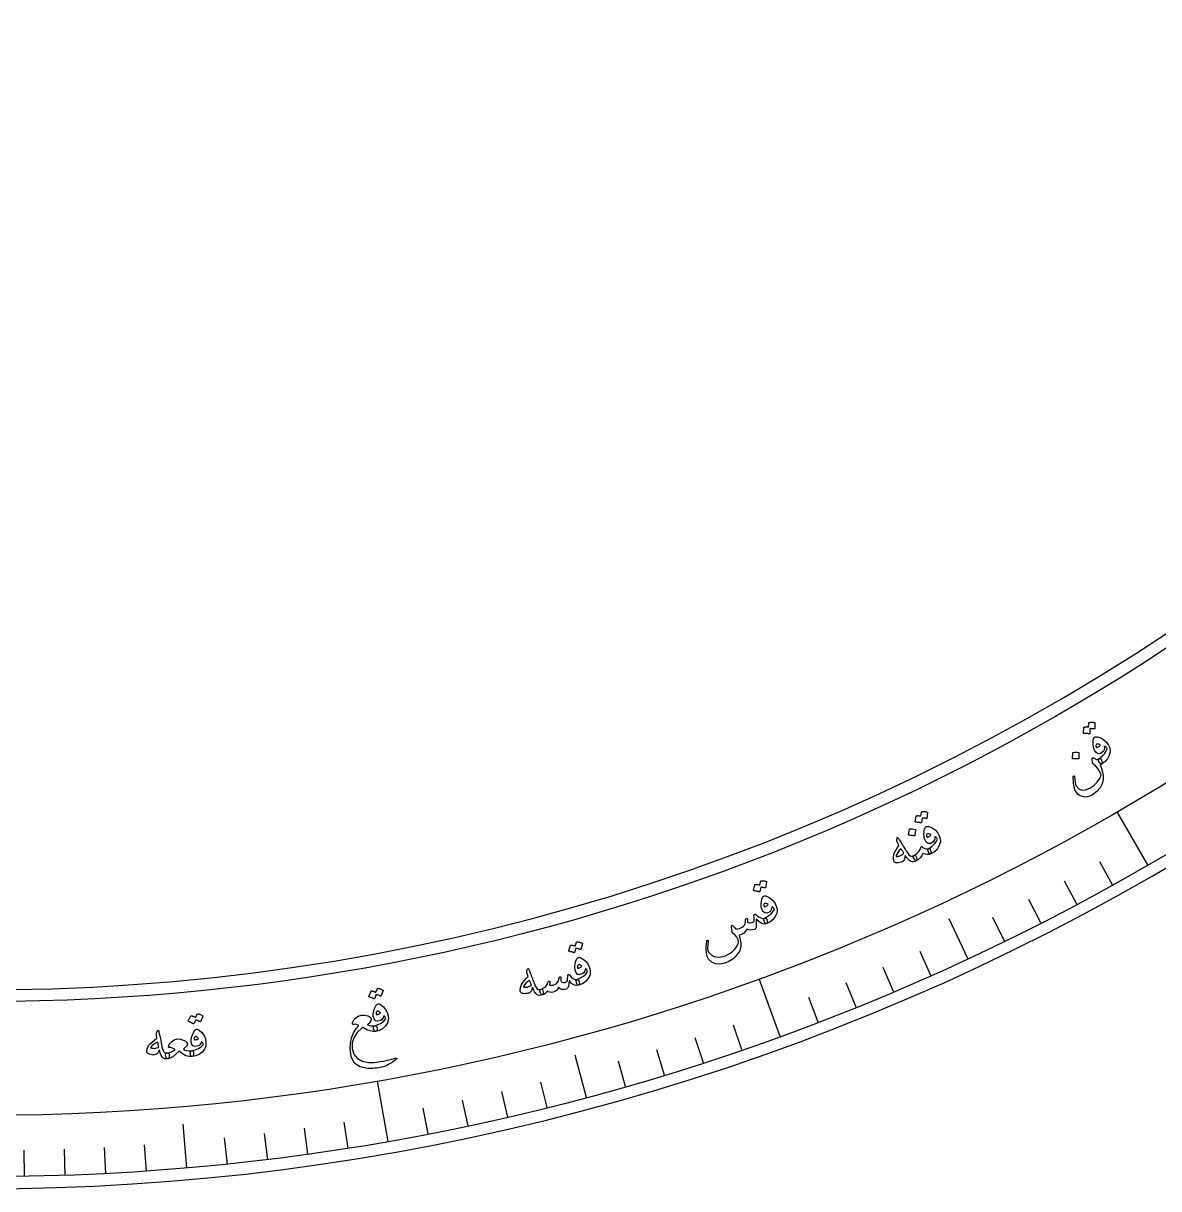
# Model space of a CAD drawing. Header units: millimetres. Extents: x -68 to 68, y -68 to 78.
# Drawn here: x 1.13 to 33.89, y -67.5 to -33.89 of the extents above; entities that cross this region are included whole.
import ezdxf

# ---------------------------------------------------------------- set-up
doc = ezdxf.new("R2010")
doc.units = ezdxf.units.MM
for name, color, linetype in [('CUT_INNER', 6, 'Continuous'), ('CUT_OUTER', 1, 'Continuous'), ('ENGRAVE', 7, 'Continuous'), ('ENGRAVE_FINE', 8, 'Continuous'), ('TEXT', 5, 'Continuous')]:
    doc.layers.add(name, color=color, linetype=linetype)

msp = doc.modelspace()

# ---------------------------------------------------------------- linework, layer by layer
at = {"layer": 'CUT_INNER'}
msp.add_arc((0.0001, -0.0002), 61.7624, 92.285139, 12.656461, dxfattribs=at)
at = {"layer": 'CUT_OUTER'}
msp.add_arc((0.0002, -0.0002), 67.4998, 179.843006, 0.000133, dxfattribs=at)
at = {"layer": 'ENGRAVE'}
for points in [[(33.5779, -58.1586), (32.6943, -56.6282)], [(28.3812, -60.8638), (27.8478, -59.7198)], [(22.9686, -63.1058), (22.3642, -61.4452)], [(17.3812, -64.8675), (17.0545, -63.6482)], [(11.6615, -66.1355), (11.3546, -64.3952)], [(5.853, -66.9002), (5.743, -65.6428)]]:
    msp.add_lwpolyline(points, dxfattribs=at)
for radius in [67.1557, 65.3886, 62.1068]:
    msp.add_circle((0, 0), radius, dxfattribs=at)
at = {"layer": 'ENGRAVE_FINE'}
for points in [[(32.5578, -58.7357), (32.1906, -58.0733)], [(31.5277, -59.295), (31.1722, -58.6263)], [(30.4881, -59.8362), (30.1442, -59.1614)], [(29.4391, -60.3592), (29.1071, -59.6785)], [(27.3147, -61.3498), (27.0067, -60.658)], [(26.2398, -61.8172), (25.9439, -61.12)], [(25.157, -62.2657), (24.8733, -61.5635)], [(24.0665, -62.6953), (23.7951, -61.9882)], [(21.8638, -63.497), (21.6172, -62.7809)], [(20.7523, -63.8689), (20.5182, -63.1486)], [(19.6344, -64.2214), (19.413, -63.4971)], [(18.5106, -64.5543), (18.3019, -63.8262)], [(16.2464, -65.1609), (16.0632, -64.4261)], [(15.1068, -65.4346), (14.9364, -64.6966)], [(12.8139, -65.9219), (12.6694, -65.1785)], [(13.9625, -65.6882), (13.805, -64.9474)], [(9.3463, -66.5022), (9.2409, -65.7522)], [(10.5055, -66.329), (10.387, -65.5809)], [(7.0197, -66.7879), (6.9405, -66.0347)], [(8.1842, -66.6552), (8.0919, -65.9035)], [(1.172, -67.1455), (1.1588, -66.3883)], [(2.3437, -67.1148), (2.3173, -66.358)], [(3.5147, -67.0637), (3.475, -66.3074)], [(4.6845, -66.9922), (4.6317, -66.2367)]]:
    msp.add_lwpolyline(points, dxfattribs=at)
at = {"layer": 'TEXT'}
for points in [[(31.8741, -54.0642), (31.8749, -54.061), (31.877, -54.0581), (31.8804, -54.0555), (31.885, -54.0533), (31.9044, -54.05), (31.9235, -54.0476), (31.9426, -54.0461), (31.9615, -54.0455), (31.9804, -54.0458), (31.9995, -54.0471), (32.0188, -54.0494), (32.0383, -54.0526), (32.0428, -54.0545), (32.046, -54.0574), (32.0479, -54.0613), (32.0486, -54.0663), (32.0445, -54.2354), (32.0434, -54.2383), (32.0402, -54.2401), (32.0352, -54.2409), (32.0281, -54.2407), (32.0228, -54.2398), (32.0147, -54.2391), (32.0036, -54.2385), (31.9897, -54.2382), (31.9728, -54.238), (31.9527, -54.2378), (31.9293, -54.2378), (31.9028, -54.2379), (31.898, -54.3699), (31.8969, -54.3745), (31.8937, -54.3773), (31.8884, -54.3784), (31.8809, -54.3777), (31.8745, -54.3771), (31.8645, -54.3764), (31.8509, -54.3756), (31.8337, -54.3747), (31.8127, -54.3739), (31.7878, -54.3732), (31.7589, -54.3725), (31.726, -54.3721), (31.7221, -54.3711), (31.7196, -54.3693), (31.7184, -54.3667), (31.7187, -54.3632), (31.7281, -54.1981), (31.7289, -54.1949), (31.731, -54.192), (31.7344, -54.1895), (31.7391, -54.1873), (31.7551, -54.1839), (31.7712, -54.1813), (31.7873, -54.1798), (31.8034, -54.1791), (31.8195, -54.1794), (31.8354, -54.1803), (31.8513, -54.182), (31.8671, -54.1844)], [(32.0458, -54.4735), (32.0579, -54.4686), (32.0731, -54.4662), (32.0914, -54.4664), (32.1128, -54.4691), (32.2159, -54.4995), (32.305, -54.5496), (32.38, -54.6196), (32.4408, -54.7094), (32.4646, -54.7609), (32.4801, -54.8101), (32.4875, -54.857), (32.4866, -54.9017), (32.4608, -55.0081), (32.4125, -55.1016), (32.3419, -55.182), (32.249, -55.2494), (32.2377, -55.2529), (32.225, -55.2508), (32.2111, -55.2432), (32.1959, -55.2301), (32.1886, -55.2222), (32.1818, -55.2137), (32.1756, -55.2047), (32.17, -55.1949), (32.165, -55.185), (32.1605, -55.1753), (32.1565, -55.1659), (32.1532, -55.1567), (32.1491, -55.1396), (32.1495, -55.125), (32.1542, -55.1126), (32.1633, -55.1027), (32.2516, -55.0338), (32.3206, -54.9613), (32.3705, -54.8851), (32.401, -54.8054), (32.3848, -54.7841), (32.3707, -54.768), (32.3587, -54.7568), (32.3489, -54.7506), (32.3389, -54.7463), (32.3309, -54.7443), (32.3249, -54.7447), (32.3208, -54.7475), (32.3185, -54.7503), (32.317, -54.7531), (32.3163, -54.7559), (32.3165, -54.7588), (32.3198, -54.8002), (32.3151, -54.8364), (32.3024, -54.8674), (32.2817, -54.8932), (32.2078, -54.9448), (32.1421, -54.9549), (32.0849, -54.9237), (32.0362, -54.8512), (32.0174, -54.8042), (32.0042, -54.7518), (31.9966, -54.6939), (31.9944, -54.6307), (31.9975, -54.5733), (32.0071, -54.528), (32.0232, -54.4948), (32.0458, -54.4735)], [(32.0957, -54.6807), (32.0822, -54.6948), (32.0766, -54.7143), (32.0789, -54.7394), (32.0891, -54.7699), (32.0917, -54.7742), (32.0938, -54.777), (32.0953, -54.7786), (32.0964, -54.7788), (32.1151, -54.7731), (32.1329, -54.7656), (32.1498, -54.756), (32.1659, -54.7446), (32.179, -54.7326), (32.1885, -54.7208), (32.1947, -54.7092), (32.1973, -54.6976), (32.1637, -54.6822), (32.1355, -54.6743), (32.1128, -54.6738), (32.0957, -54.6807)], [(31.4098, -54.9254), (31.4107, -54.9221), (31.4128, -54.9193), (31.4163, -54.9168), (31.421, -54.9146), (31.46, -54.9094), (31.4989, -54.908), (31.5376, -54.9106), (31.5761, -54.917), (31.5806, -54.9188), (31.5836, -54.9215), (31.5851, -54.9249), (31.5853, -54.9292), (31.58, -55.0977), (31.5788, -55.1023), (31.5756, -55.1051), (31.5702, -55.1061), (31.5627, -55.1054), (31.5562, -55.1048), (31.5462, -55.104), (31.5325, -55.1031), (31.5152, -55.1021), (31.4942, -55.1011), (31.4691, -55.1002), (31.4401, -55.0994), (31.4071, -55.0987), (31.4024, -55.0981), (31.3993, -55.0965), (31.3979, -55.0941), (31.3982, -55.0907)], [(31.9644, -55.0918), (31.9645, -55.0797), (31.9682, -55.0721), (31.9756, -55.0688), (31.9867, -55.07), (31.9938, -55.0722), (32.0023, -55.0752), (32.0121, -55.0791), (32.0231, -55.0838), (32.0354, -55.0894), (32.0487, -55.0957), (32.0629, -55.1028), (32.0782, -55.1108), (32.0977, -55.1176), (32.1183, -55.1185), (32.1402, -55.1135), (32.1633, -55.1027), (32.1799, -55.0959), (32.1953, -55.0955), (32.2095, -55.1015), (32.2226, -55.114), (32.2331, -55.1295), (32.2419, -55.148), (32.2489, -55.1695), (32.254, -55.194), (32.2567, -55.2154), (32.2568, -55.2317), (32.2542, -55.2431), (32.249, -55.2494), (32.1981, -55.279), (32.2417, -55.379), (32.2709, -55.4824), (32.2857, -55.5893), (32.2861, -55.6995), (32.2608, -55.8238), (32.201, -55.9384), (32.1065, -56.0432), (31.9775, -56.1381), (31.9043, -56.1754), (31.8318, -56.197), (31.7602, -56.2028), (31.6893, -56.193), (31.6244, -56.169), (31.569, -56.1334), (31.5231, -56.0863), (31.4866, -56.0276), (31.4717, -55.993), (31.4589, -55.9536), (31.4482, -55.9093), (31.4395, -55.8603), (31.4326, -55.8065), (31.4273, -55.7482), (31.4236, -55.6853), (31.4216, -55.6179), (31.4218, -55.6121), (31.4232, -55.6072), (31.4256, -55.6034), (31.4292, -55.6006), (31.4348, -55.598), (31.44, -55.5966), (31.4449, -55.5966), (31.4494, -55.5978), (31.4543, -55.6009), (31.4576, -55.6056), (31.4595, -55.612), (31.4598, -55.6201), (31.4654, -55.712), (31.4749, -55.7856), (31.4881, -55.8411), (31.5054, -55.8784), (31.5804, -55.9625), (31.6706, -56.0024), (31.776, -55.9982), (31.8965, -55.9496), (32.0208, -55.867), (32.1172, -55.7748), (32.1857, -55.673), (32.2261, -55.5619), (32.1798, -55.4623), (32.1274, -55.3775), (32.069, -55.3073), (32.0046, -55.2517), (31.9944, -55.2438), (31.987, -55.2374), (31.9823, -55.2323), (31.9803, -55.2287)], [(27.0475, -56.6332), (27.0486, -56.6301), (27.051, -56.6274), (27.0545, -56.6252), (27.0594, -56.6234), (27.0789, -56.6218), (27.0982, -56.621), (27.1173, -56.6212), (27.1362, -56.6222), (27.155, -56.6242), (27.174, -56.6271), (27.193, -56.6311), (27.2121, -56.636), (27.2164, -56.6383), (27.2194, -56.6415), (27.2209, -56.6455), (27.2212, -56.6505), (27.2024, -56.8187), (27.201, -56.8214), (27.1977, -56.823), (27.1926, -56.8234), (27.1856, -56.8225), (27.1804, -56.8212), (27.1723, -56.8197), (27.1614, -56.8182), (27.1476, -56.8166), (27.1307, -56.815), (27.1107, -56.8131), (27.0874, -56.811), (27.061, -56.8088), (27.0447, -56.9399), (27.0433, -56.9444), (27.0398, -56.9469), (27.0344, -56.9475), (27.027, -56.9462), (27.0207, -56.945), (27.0107, -56.9435), (26.9973, -56.9415), (26.9802, -56.9391), (26.9594, -56.9364), (26.9347, -56.9335), (26.9059, -56.9304), (26.8732, -56.9271), (26.8694, -56.9258), (26.867, -56.9237), (26.8661, -56.921), (26.8667, -56.9176), (26.8904, -56.754), (26.8915, -56.7508), (26.8939, -56.7482), (26.8975, -56.7459), (26.9023, -56.7442), (26.9186, -56.7421), (26.9348, -56.741), (26.951, -56.7408), (26.9671, -56.7416), (26.9831, -56.7432), (26.9989, -56.7456), (27.0146, -56.7486), (27.0301, -56.7524)], [(26.6947, -57.1319), (26.6958, -57.1288), (26.6982, -57.1261), (26.7018, -57.1239), (26.7067, -57.1221), (26.7459, -57.1202), (26.7847, -57.1221), (26.8229, -57.1279), (26.8607, -57.1375), (26.865, -57.1397), (26.8677, -57.1425), (26.869, -57.1461), (26.8688, -57.1504), (26.8499, -57.3177), (26.8484, -57.3222), (26.8449, -57.3247), (26.8395, -57.3253), (26.8321, -57.324), (26.8258, -57.3228), (26.8158, -57.3212), (26.8023, -57.3192), (26.7852, -57.3167), (26.7644, -57.314), (26.7396, -57.311), (26.7107, -57.3077), (26.678, -57.3043), (26.6734, -57.3033), (26.6705, -57.3015), (26.6693, -57.2989), (26.6698, -57.2956)], [(27.1829, -57.056), (27.1954, -57.0522), (27.2107, -57.0511), (27.229, -57.0529), (27.2501, -57.0574), (27.3502, -57.0967), (27.4345, -57.1544), (27.5031, -57.2306), (27.5559, -57.3254), (27.5751, -57.3787), (27.5863, -57.4291), (27.5896, -57.4765), (27.5848, -57.5209), (27.5498, -57.6247), (27.4936, -57.7136), (27.4163, -57.7876), (27.3178, -57.8466), (27.3062, -57.8491), (27.2939, -57.8459), (27.2807, -57.8371), (27.2667, -57.8227), (27.26, -57.8143), (27.254, -57.8052), (27.2486, -57.7956), (27.2439, -57.7855), (27.2397, -57.7752), (27.2361, -57.7651), (27.233, -57.7554), (27.2304, -57.7459), (27.2279, -57.7286), (27.2295, -57.714), (27.2353, -57.7021), (27.2453, -57.693), (27.3392, -57.6321), (27.4143, -57.5658), (27.4705, -57.4943), (27.5079, -57.4175), (27.4936, -57.3949), (27.481, -57.3776), (27.47, -57.3654), (27.4608, -57.3584), (27.4512, -57.3532), (27.4434, -57.3505), (27.4374, -57.3504), (27.4331, -57.3529), (27.4305, -57.3554), (27.4287, -57.3581), (27.4279, -57.3609), (27.4278, -57.3638), (27.4275, -57.4052), (27.4197, -57.4409), (27.4043, -57.4707), (27.3815, -57.4946), (27.3033, -57.5395), (27.237, -57.5439), (27.1827, -57.5078), (27.1405, -57.4314), (27.1259, -57.3829), (27.1173, -57.3295), (27.1147, -57.2713), (27.1181, -57.2081), (27.1262, -57.1512), (27.1397, -57.1069), (27.1586, -57.0752), (27.1829, -57.056)], [(26.3405, -57.3874), (26.3456, -57.3721), (26.3529, -57.3672), (26.3624, -57.3727), (26.3741, -57.3887), (26.3801, -57.3987), (26.3887, -57.4126), (26.3998, -57.4302), (26.4134, -57.4516), (26.4295, -57.4771), (26.448, -57.5069), (26.4691, -57.5409), (26.4927, -57.5793), (26.516, -57.617), (26.5368, -57.6507), (26.5551, -57.6805), (26.571, -57.7064), (26.5843, -57.7283), (26.5951, -57.746), (26.6034, -57.7595), (26.6091, -57.7689), (26.6466, -57.8273), (26.6817, -57.87), (26.7142, -57.897), (26.7441, -57.9083), (26.7622, -57.9096), (26.782, -57.9069), (26.8036, -57.8999), (26.8268, -57.8887), (26.8417, -57.8845), (26.8555, -57.8864), (26.8681, -57.8942), (26.8796, -57.9079), (26.8899, -57.9262), (26.8981, -57.9456), (26.9043, -57.9663), (26.9085, -57.9882), (26.9099, -58.0078), (26.9086, -58.0235), (26.9048, -58.0352), (26.8983, -58.0429), (26.853, -58.0633), (26.8103, -58.0731), (26.7704, -58.0723), (26.7331, -58.0609), (26.695, -58.0365), (26.6558, -57.9994), (26.6154, -57.9495), (26.5739, -57.8869), (26.5685, -57.9391), (26.5586, -57.9827), (26.5442, -58.0177), (26.5253, -58.0441), (26.5069, -58.0589), (26.4834, -58.0721), (26.4547, -58.0837), (26.4209, -58.0938), (26.384, -58.1015), (26.3519, -58.1054), (26.3246, -58.1056), (26.3021, -58.1021), (26.2817, -58.0943), (26.2658, -58.0838), (26.2543, -58.0705), (26.2473, -58.0544), (26.2422, -58.0326), (26.239, -58.0073), (26.2375, -57.9787), (26.2379, -57.9467), (26.2397, -57.9139), (26.2421, -57.8873), (26.2452, -57.8668), (26.2491, -57.8525), (26.2774, -57.7883), (26.311, -57.7248), (26.3501, -57.6618), (26.3944, -57.5995), (26.3771, -57.5676), (26.3625, -57.5399), (26.3506, -57.5164), (26.3413, -57.4972), (26.3348, -57.4804), (26.331, -57.4645), (26.3299, -57.4494), (26.3315, -57.4352)], [(27.2146, -57.2667), (27.2, -57.2795), (27.1927, -57.2985), (27.1928, -57.3237), (27.2002, -57.355), (27.2025, -57.3595), (27.2043, -57.3625), (27.2057, -57.3642), (27.2068, -57.3645), (27.2259, -57.3605), (27.2443, -57.3545), (27.262, -57.3465), (27.279, -57.3364), (27.2931, -57.3257), (27.3036, -57.3148), (27.3107, -57.3037), (27.3144, -57.2924), (27.2822, -57.2742), (27.2548, -57.2638), (27.2323, -57.2613), (27.2146, -57.2667)], [(26.4544, -57.6987), (26.4021, -57.7485), (26.3614, -57.7988), (26.3323, -57.8498), (26.3148, -57.9014), (26.3148, -57.9074), (26.317, -57.9119), (26.3213, -57.9148), (26.3278, -57.9163), (26.3492, -57.9158), (26.3713, -57.9128), (26.3941, -57.9073), (26.4175, -57.8993), (26.4417, -57.8887), (26.4664, -57.8756), (26.4919, -57.86), (26.518, -57.8419), (26.5217, -57.8385), (26.5252, -57.8339), (26.5284, -57.8282), (26.5313, -57.8212), (26.5239, -57.8077), (26.5158, -57.7936), (26.5071, -57.779), (26.4978, -57.7639), (26.4879, -57.7484), (26.4773, -57.7323), (26.4662, -57.7158), (26.4544, -57.6987)], [(27.2453, -57.693), (27.2609, -57.6909), (27.273, -57.6908), (27.2816, -57.6926), (27.2867, -57.6964), (27.2916, -57.7034), (27.2964, -57.7126), (27.3013, -57.7239), (27.306, -57.7373), (27.3189, -57.7815), (27.3252, -57.8144), (27.3248, -57.8361), (27.3178, -57.8466), (27.2684, -57.862), (27.2128, -57.8642), (27.1512, -57.8535), (27.0834, -57.8296), (27.0588, -57.892), (27.0197, -57.9484), (26.9662, -57.9987), (26.8983, -58.0429), (26.8897, -58.0449), (26.8811, -58.043), (26.8725, -58.0372), (26.864, -58.0275), (26.8169, -57.962), (26.8117, -57.9546), (26.8083, -57.9456), (26.8068, -57.935), (26.8071, -57.9228), (26.8093, -57.9125), (26.8133, -57.9033), (26.8191, -57.8954), (26.8268, -57.8887), (26.9076, -57.8356), (26.968, -57.7793), (27.0081, -57.72), (27.0279, -57.6575), (27.0298, -57.6493), (27.0334, -57.6425), (27.0386, -57.6369), (27.0454, -57.6326), (27.0526, -57.6304), (27.0588, -57.631), (27.0639, -57.6345), (27.0681, -57.6408), (27.0713, -57.6471), (27.0745, -57.6523), (27.0778, -57.6565), (27.0811, -57.6597), (27.1261, -57.6806), (27.1684, -57.6932), (27.2082, -57.6973), (27.2453, -57.693)], [(22.4058, -58.6248), (22.4072, -58.6218), (22.4097, -58.6193), (22.4135, -58.6174), (22.4184, -58.616), (22.438, -58.6159), (22.4573, -58.6168), (22.4764, -58.6184), (22.4951, -58.621), (22.5137, -58.6244), (22.5323, -58.6289), (22.551, -58.6344), (22.5696, -58.6409), (22.5738, -58.6435), (22.5764, -58.6468), (22.5777, -58.651), (22.5775, -58.6561), (22.5453, -58.8221), (22.5437, -58.8248), (22.5403, -58.8261), (22.5351, -58.826), (22.5282, -58.8246), (22.5232, -58.8228), (22.5152, -58.8207), (22.5044, -58.8184), (22.4908, -58.8157), (22.4741, -58.8127), (22.4543, -58.8092), (22.4313, -58.8053), (22.4052, -58.8009), (22.3784, -58.9302), (22.3765, -58.9346), (22.3729, -58.9369), (22.3675, -58.937), (22.3602, -58.9351), (22.354, -58.9335), (22.3442, -58.9311), (22.3309, -58.9281), (22.3141, -58.9243), (22.2936, -58.92), (22.2692, -58.9151), (22.2408, -58.9097), (22.2085, -58.9037), (22.2047, -58.9021), (22.2025, -58.8999), (22.2019, -58.8971), (22.2027, -58.8938), (22.2395, -58.7325), (22.2409, -58.7295), (22.2434, -58.727), (22.2472, -58.7251), (22.2521, -58.7237), (22.2685, -58.723), (22.2848, -58.7232), (22.3009, -58.7243), (22.3169, -58.7264), (22.3327, -58.7293), (22.3483, -58.7329), (22.3637, -58.7372), (22.3788, -58.7422)], [(22.5068, -59.0571), (22.5195, -59.0543), (22.5349, -59.0545), (22.5529, -59.0577), (22.5737, -59.0639), (22.6702, -59.1111), (22.7497, -59.1754), (22.8119, -59.2569), (22.8569, -59.3556), (22.8717, -59.4103), (22.8789, -59.4614), (22.8783, -59.509), (22.8699, -59.5529), (22.8267, -59.6535), (22.7636, -59.7376), (22.6805, -59.8051), (22.5777, -59.856), (22.5659, -59.8575), (22.5538, -59.8534), (22.5414, -59.8436), (22.5286, -59.8281), (22.5226, -59.8191), (22.5173, -59.8096), (22.5128, -59.7996), (22.5089, -59.7891), (22.5056, -59.7785), (22.5028, -59.7682), (22.5005, -59.7582), (22.4987, -59.7486), (22.4975, -59.7311), (22.5003, -59.7167), (22.507, -59.7053), (22.5177, -59.697), (22.6162, -59.6439), (22.6964, -59.5839), (22.7582, -59.5171), (22.8017, -59.4436), (22.7892, -59.4199), (22.778, -59.4016), (22.7681, -59.3886), (22.7594, -59.3809), (22.7503, -59.3749), (22.7428, -59.3716), (22.7367, -59.3711), (22.7322, -59.3732), (22.7295, -59.3755), (22.7275, -59.378), (22.7264, -59.3807), (22.7261, -59.3836), (22.7225, -59.4249), (22.7118, -59.4598), (22.6941, -59.4883), (22.6694, -59.5103), (22.5879, -59.5488), (22.5215, -59.5478), (22.4703, -59.5075), (22.4343, -59.4279), (22.4237, -59.3784), (22.4194, -59.3245), (22.4215, -59.2662), (22.4299, -59.2035), (22.4425, -59.1474), (22.4596, -59.1044), (22.481, -59.0743), (22.5068, -59.0571)], [(22.5214, -59.2697), (22.5058, -59.2813), (22.497, -59.2997), (22.4951, -59.3247), (22.5, -59.3566), (22.5019, -59.3612), (22.5034, -59.3644), (22.5047, -59.3661), (22.5058, -59.3665), (22.5251, -59.3641), (22.5439, -59.3596), (22.5622, -59.353), (22.58, -59.3444), (22.5949, -59.3348), (22.6063, -59.3248), (22.6143, -59.3143), (22.6188, -59.3033), (22.5882, -59.2825), (22.5618, -59.27), (22.5395, -59.2657), (22.5214, -59.2697)], [(22.2118, -59.6242), (22.2119, -59.614), (22.2141, -59.6047), (22.2184, -59.5964), (22.2249, -59.5891), (22.2347, -59.5835), (22.2465, -59.5836), (22.26, -59.5892), (22.2754, -59.6005), (22.3464, -59.6567), (22.4105, -59.6915), (22.4676, -59.7049), (22.5177, -59.697), (22.5421, -59.6941), (22.563, -59.7072), (22.5803, -59.7362), (22.594, -59.7812), (22.5982, -59.8097), (22.5968, -59.8316), (22.59, -59.8471), (22.5777, -59.856), (22.5102, -59.8671), (22.4394, -59.851), (22.3654, -59.8076), (22.288, -59.7368), (22.2814, -59.7303), (22.2767, -59.7295), (22.2738, -59.7342), (22.2727, -59.7445), (22.2763, -59.8175), (22.2779, -59.8766), (22.2777, -59.9217), (22.2755, -59.953), (22.2706, -59.9769), (22.2607, -59.9963), (22.2459, -60.0112), (22.2261, -60.0217), (22.1737, -60.0361), (22.1193, -60.0395), (22.0628, -60.0317), (22.0044, -60.0128), (21.9694, -60.0761), (21.9207, -60.1268), (21.8583, -60.1649), (21.7821, -60.1902), (21.7965, -60.2377), (21.8086, -60.283), (21.8184, -60.3262), (21.8259, -60.3671), (21.8311, -60.406), (21.834, -60.443), (21.8348, -60.4779), (21.8333, -60.511), (21.8278, -60.5562), (21.8165, -60.5998), (21.7996, -60.6416), (21.7769, -60.6817), (21.6932, -60.7894), (21.5978, -60.8779), (21.491, -60.9473), (21.3726, -60.9974), (21.2273, -61.0267), (21.1003, -61.0167), (20.9919, -60.9674), (20.9021, -60.8788), (20.8812, -60.8439), (20.8638, -60.7997), (20.8496, -60.746), (20.8388, -60.683), (20.8329, -60.6115), (20.8334, -60.5326), (20.8403, -60.4463), (20.8535, -60.3525), (20.8553, -60.3457), (20.8579, -60.3405), (20.8612, -60.3367), (20.8653, -60.3344), (20.8714, -60.3329), (20.8769, -60.3329), (20.8818, -60.3343), (20.8863, -60.3371), (20.8899, -60.341), (20.8923, -60.3456), (20.8933, -60.3508), (20.8931, -60.3567), (20.8788, -60.4689), (20.8755, -60.5601), (20.8832, -60.6302), (20.902, -60.6792), (20.9733, -60.7582), (21.0674, -60.8048), (21.1843, -60.8189), (21.3239, -60.8004), (21.3891, -60.7802), (21.4553, -60.7491), (21.5224, -60.7071), (21.5904, -60.6542), (21.6553, -60.5924), (21.7067, -60.5284), (21.7445, -60.4622), (21.7687, -60.3938), (21.754, -60.3196), (21.7203, -60.2497), (21.6678, -60.1841), (21.5964, -60.1227), (21.5889, -60.1155), (21.5835, -60.1078), (21.5802, -60.0996), (21.579, -60.0909), (21.5669, -59.9287), (21.5679, -59.9133), (21.5723, -59.9047), (21.5802, -59.9029), (21.5915, -59.9078), (21.6106, -59.9253), (21.6301, -59.9451), (21.6499, -59.9673), (21.6701, -59.9918), (21.6973, -60.0093), (21.7398, -60.0093), (21.7977, -59.9919), (21.871, -59.9571), (21.9077, -59.9305), (21.936, -59.8966), (21.9559, -59.8555), (21.9672, -59.8073), (21.9687, -59.8005), (21.9697, -59.7935), (21.9705, -59.7863), (21.9709, -59.7788), (21.9711, -59.7711), (21.9712, -59.7633), (21.9713, -59.7554), (21.9714, -59.7474), (21.972, -59.7321), (21.974, -59.7203), (21.9776, -59.7119), (21.9827, -59.707), (21.988, -59.705), (21.9938, -59.7044), (22.0003, -59.7055), (22.0072, -59.7081), (22.0134, -59.7112), (22.0181, -59.7156), (22.0212, -59.7214), (22.0228, -59.7285), (22.024, -59.7864), (22.0276, -59.8028), (22.0346, -59.8152), (22.0452, -59.8234), (22.0594, -59.8277), (22.1002, -59.8306), (22.139, -59.8259), (22.1757, -59.8137), (22.2104, -59.7939), (22.2184, -59.7781), (22.2213, -59.7446), (22.2191, -59.6933), (22.2118, -59.6242)], [(17.0929, -60.3881), (17.0945, -60.3852), (17.0972, -60.383), (17.1011, -60.3814), (17.1062, -60.3804), (17.1257, -60.3821), (17.1449, -60.3847), (17.1637, -60.388), (17.1821, -60.3922), (17.2003, -60.3974), (17.2185, -60.4035), (17.2366, -60.4106), (17.2546, -60.4187), (17.2585, -60.4216), (17.2608, -60.4253), (17.2617, -60.4296), (17.261, -60.4345), (17.2142, -60.5971), (17.2123, -60.5996), (17.2088, -60.6005), (17.2037, -60.6), (17.1969, -60.598), (17.1921, -60.5958), (17.1843, -60.593), (17.1738, -60.5897), (17.1605, -60.5858), (17.1441, -60.5813), (17.1247, -60.5761), (17.1021, -60.5701), (17.0765, -60.5634), (17.0383, -60.6899), (17.0361, -60.6941), (17.0322, -60.696), (17.0268, -60.6957), (17.0198, -60.6931), (17.0137, -60.6909), (17.0042, -60.6877), (16.9912, -60.6835), (16.9748, -60.6783), (16.9548, -60.6721), (16.9309, -60.6651), (16.9031, -60.6571), (16.8714, -60.6483), (16.8678, -60.6464), (16.8659, -60.644), (16.8654, -60.6412), (16.8666, -60.6379), (16.9176, -60.4806), (16.9192, -60.4777), (16.922, -60.4755), (16.9259, -60.4739), (16.9309, -60.4729), (16.9474, -60.4737), (16.9635, -60.4753), (16.9795, -60.4779), (16.9953, -60.4814), (17.0107, -60.4857), (17.0259, -60.4906), (17.0409, -60.4963), (17.0555, -60.5027)], [(17.1549, -60.8277), (17.1678, -60.826), (17.1831, -60.8276), (17.2008, -60.8324), (17.2209, -60.8404), (17.3129, -60.896), (17.3863, -60.9671), (17.441, -61.0538), (17.477, -61.1562), (17.4869, -61.212), (17.4895, -61.2636), (17.4846, -61.3108), (17.4724, -61.3538), (17.4204, -61.4502), (17.35, -61.5283), (17.2613, -61.5882), (17.1543, -61.6297), (17.1425, -61.6302), (17.1308, -61.625), (17.1193, -61.6141), (17.1079, -61.5975), (17.1028, -61.5881), (17.0983, -61.5782), (17.0947, -61.5678), (17.0917, -61.557), (17.0894, -61.5461), (17.0875, -61.5356), (17.0861, -61.5255), (17.0852, -61.5157), (17.0856, -61.4982), (17.0897, -61.4841), (17.0974, -61.4734), (17.1087, -61.466), (17.2116, -61.4219), (17.2968, -61.3692), (17.3643, -61.3082), (17.4142, -61.2389), (17.4038, -61.2142), (17.3943, -61.195), (17.3856, -61.1812), (17.3777, -61.1727), (17.3691, -61.166), (17.3619, -61.162), (17.3559, -61.1609), (17.3513, -61.1626), (17.3483, -61.1646), (17.3461, -61.167), (17.3448, -61.1696), (17.3443, -61.1724), (17.3369, -61.2132), (17.3232, -61.247), (17.303, -61.2738), (17.2765, -61.2936), (17.1918, -61.3246), (17.1258, -61.3177), (17.0784, -61.273), (17.0496, -61.1905), (17.0435, -61.1403), (17.044, -61.0862), (17.0513, -61.0283), (17.0653, -60.9666), (17.0828, -60.9119), (17.1036, -60.8706), (17.1276, -60.8425), (17.1549, -60.8277)], [(15.6813, -61.1657), (15.689, -61.1515), (15.6971, -61.148), (15.7054, -61.1551), (15.7141, -61.1729), (15.7183, -61.1838), (15.7242, -61.199), (15.732, -61.2183), (15.7415, -61.2418), (15.7528, -61.2697), (15.7658, -61.3023), (15.7805, -61.3396), (15.7968, -61.3816), (15.813, -61.4228), (15.8274, -61.4597), (15.8401, -61.4923), (15.8511, -61.5206), (15.8604, -61.5445), (15.8679, -61.5638), (15.8736, -61.5786), (15.8775, -61.5889), (15.904, -61.6531), (15.9309, -61.7014), (15.958, -61.7337), (15.9855, -61.7501), (16.0031, -61.7547), (16.0231, -61.7555), (16.0455, -61.7525), (16.0704, -61.7456), (16.0858, -61.7442), (16.099, -61.7484), (16.11, -61.7584), (16.1189, -61.774), (16.1257, -61.7938), (16.1304, -61.8144), (16.1328, -61.8358), (16.133, -61.8581), (16.1308, -61.8777), (16.1268, -61.8929), (16.1209, -61.9037), (16.1132, -61.9101), (16.0649, -61.9221), (16.0212, -61.9242), (15.9821, -61.9163), (15.9475, -61.8984), (15.9143, -61.8676), (15.8823, -61.824), (15.8515, -61.7677), (15.8219, -61.6987), (15.8072, -61.7491), (15.7897, -61.7903), (15.7692, -61.8221), (15.7459, -61.8448), (15.7252, -61.856), (15.6997, -61.8648), (15.6695, -61.8711), (15.6344, -61.875), (15.5967, -61.876), (15.5644, -61.8742), (15.5375, -61.8695), (15.516, -61.862), (15.4973, -61.8507), (15.4835, -61.8375), (15.4746, -61.8224), (15.4706, -61.8053), (15.4695, -61.7829), (15.4708, -61.7575), (15.4745, -61.7291), (15.4806, -61.6976), (15.4881, -61.6657), (15.4953, -61.6399), (15.502, -61.6204), (15.5084, -61.607), (15.5476, -61.5489), (15.5921, -61.4923), (15.6417, -61.4374), (15.6965, -61.3839), (15.6851, -61.3495), (15.6757, -61.3196), (15.6681, -61.2944), (15.6625, -61.2738), (15.6591, -61.2561), (15.6582, -61.2398), (15.6598, -61.2248), (15.6639, -61.2111)], [(17.1505, -61.0407), (17.1339, -61.0509), (17.1236, -61.0684), (17.1194, -61.0932), (17.1214, -61.1254), (17.1229, -61.1301), (17.1242, -61.1334), (17.1253, -61.1353), (17.1263, -61.1358), (17.1458, -61.1351), (17.1649, -61.1323), (17.1837, -61.1274), (17.2022, -61.1203), (17.2179, -61.1121), (17.2301, -61.1031), (17.239, -61.0934), (17.2445, -61.0829), (17.2159, -61.0595), (17.1907, -61.0446), (17.1689, -61.0384), (17.1505, -61.0407)], [(15.7378, -61.4922), (15.6774, -61.5319), (15.6284, -61.5742), (15.5907, -61.6192), (15.5643, -61.6668), (15.5632, -61.6727), (15.5646, -61.6775), (15.5683, -61.6812), (15.5744, -61.6838), (15.5956, -61.6871), (15.6179, -61.6881), (15.6413, -61.6867), (15.6658, -61.683), (15.6914, -61.6769), (15.7181, -61.6685), (15.7459, -61.6577), (15.7748, -61.6445), (15.7791, -61.6418), (15.7834, -61.6379), (15.7875, -61.6328), (15.7917, -61.6266), (15.7867, -61.6119), (15.7813, -61.5966), (15.7753, -61.5807), (15.7689, -61.5642), (15.7619, -61.5471), (15.7544, -61.5294), (15.7463, -61.5111), (15.7378, -61.4922)], [(16.27, -61.5528), (16.2731, -61.5413), (16.2772, -61.5318), (16.2823, -61.5243), (16.2884, -61.5186), (16.2951, -61.5153), (16.3019, -61.5145), (16.309, -61.5164), (16.3163, -61.521), (16.3225, -61.528), (16.3261, -61.5374), (16.3271, -61.5492), (16.3256, -61.5634), (16.3238, -61.5709), (16.3221, -61.5785), (16.3206, -61.5864), (16.3192, -61.5944), (16.3178, -61.6026), (16.316, -61.6109), (16.3139, -61.6193), (16.3114, -61.6277), (16.4206, -61.6267), (16.5032, -61.5928), (16.5591, -61.5261), (16.5882, -61.4267), (16.5911, -61.4153), (16.5948, -61.4059), (16.5993, -61.3984), (16.6045, -61.393), (16.6112, -61.3895), (16.618, -61.3884), (16.6249, -61.3897), (16.632, -61.3934), (16.6381, -61.3993), (16.6421, -61.4072), (16.644, -61.4172), (16.6437, -61.4293), (16.6417, -61.4588), (16.6417, -61.4832), (16.6437, -61.5023), (16.6477, -61.5162), (16.6593, -61.5345), (16.677, -61.5469), (16.7008, -61.5536), (16.7306, -61.5544), (16.7615, -61.5499), (16.7868, -61.5411), (16.8064, -61.5278), (16.8205, -61.5103), (16.8301, -61.4853), (16.8363, -61.4497), (16.8391, -61.4036), (16.8385, -61.3468), (16.8388, -61.3399), (16.8418, -61.3342), (16.8477, -61.3296), (16.8563, -61.3263), (16.8656, -61.3247), (16.8737, -61.3254), (16.8804, -61.3285), (16.8858, -61.3338), (16.9419, -61.3988), (16.9981, -61.4424), (17.0543, -61.4646), (17.1105, -61.4655), (17.1226, -61.4671), (17.1342, -61.4746), (17.1452, -61.4882), (17.1557, -61.5078), (17.1654, -61.5295), (17.1719, -61.5498), (17.1754, -61.5689), (17.1757, -61.5865), (17.174, -61.6033), (17.1702, -61.616), (17.1642, -61.6246), (17.1561, -61.6292), (17.083, -61.6374), (17.0138, -61.6202), (16.9485, -61.5776), (16.8871, -61.5097), (16.884, -61.5061), (16.8815, -61.5053), (16.8794, -61.5074), (16.8779, -61.5122), (16.8753, -61.5686), (16.8709, -61.6154), (16.8649, -61.6527), (16.8572, -61.6803), (16.8464, -61.7015), (16.8328, -61.7188), (16.8164, -61.7322), (16.7972, -61.7417), (16.7351, -61.7543), (16.6773, -61.7512), (16.624, -61.7325), (16.5751, -61.6981), (16.5472, -61.7449), (16.5123, -61.7823), (16.4704, -61.8104), (16.4216, -61.829), (16.3721, -61.8373), (16.3265, -61.8351), (16.2848, -61.8223), (16.2469, -61.799), (16.2187, -61.8397), (16.187, -61.8718), (16.1519, -61.8952), (16.1132, -61.9101), (16.0955, -61.9065), (16.0772, -61.8868), (16.0584, -61.8508), (16.0391, -61.7986), (16.0369, -61.7818), (16.0413, -61.7673), (16.0525, -61.7553), (16.0704, -61.7456), (16.1496, -61.7111), (16.2093, -61.6673), (16.2495, -61.6146), (16.27, -61.5528)], [(11.3491, -61.7259), (11.351, -61.7232), (11.3539, -61.7212), (11.358, -61.72), (11.3631, -61.7195), (11.3824, -61.723), (11.4012, -61.7274), (11.4196, -61.7325), (11.4376, -61.7384), (11.4553, -61.7452), (11.4728, -61.753), (11.4901, -61.7618), (11.5073, -61.7715), (11.5109, -61.7748), (11.5129, -61.7787), (11.5133, -61.783), (11.5122, -61.7879), (11.4503, -61.9453), (11.4482, -61.9476), (11.4447, -61.9483), (11.4396, -61.9473), (11.4331, -61.9447), (11.4284, -61.942), (11.421, -61.9385), (11.4108, -61.9342), (11.3979, -61.9291), (11.382, -61.923), (11.3632, -61.916), (11.3413, -61.908), (11.3164, -61.8989), (11.2665, -62.0212), (11.2639, -62.0252), (11.2599, -62.0267), (11.2545, -62.0259), (11.2478, -62.0227), (11.2419, -62.0199), (11.2327, -62.0158), (11.2202, -62.0104), (11.2044, -62.0037), (11.185, -61.9957), (11.1619, -61.9864), (11.1349, -61.9759), (11.1042, -61.9642), (11.1009, -61.9619), (11.0991, -61.9593), (11.099, -61.9565), (11.1004, -61.9534), (11.166, -61.8015), (11.1678, -61.7988), (11.1708, -61.7968), (11.1748, -61.7956), (11.18, -61.7952), (11.1962, -61.7974), (11.2122, -61.8006), (11.2279, -61.8046), (11.2432, -61.8096), (11.2582, -61.8153), (11.2729, -61.8217), (11.2872, -61.8287), (11.3012, -61.8364)], [(11.3696, -62.1694), (11.3827, -62.1689), (11.3978, -62.1719), (11.4149, -62.1783), (11.4341, -62.1882), (11.5205, -62.2522), (11.5869, -62.3299), (11.6332, -62.4214), (11.6595, -62.5267), (11.6641, -62.5832), (11.6618, -62.6347), (11.6526, -62.6813), (11.6364, -62.723), (11.5756, -62.814), (11.4982, -62.8852), (11.4042, -62.9365), (11.2937, -62.9678), (11.2819, -62.9672), (11.2708, -62.9609), (11.2604, -62.949), (11.2506, -62.9314), (11.2464, -62.9215), (11.2429, -62.9112), (11.2402, -62.9005), (11.2383, -62.8895), (11.237, -62.8785), (11.2361, -62.8678), (11.2357, -62.8576), (11.2357, -62.8478), (11.2377, -62.8304), (11.2431, -62.8167), (11.2518, -62.8068), (11.2638, -62.8006), (11.3703, -62.7662), (11.4601, -62.7218), (11.5331, -62.6674), (11.5892, -62.6031), (11.5812, -62.5776), (11.5735, -62.5575), (11.5661, -62.5429), (11.5591, -62.5338), (11.5512, -62.5262), (11.5443, -62.5216), (11.5385, -62.5199), (11.5337, -62.5212), (11.5306, -62.523), (11.5282, -62.5251), (11.5266, -62.5275), (11.5258, -62.5303), (11.5147, -62.5703), (11.4978, -62.6027), (11.4753, -62.6274), (11.447, -62.6446), (11.3598, -62.6675), (11.2947, -62.6545), (11.2517, -62.6055), (11.2308, -62.5207), (11.2294, -62.4701), (11.235, -62.4164), (11.2477, -62.3594), (11.2674, -62.2993), (11.29, -62.2465), (11.3146, -62.2072), (11.3411, -62.1815), (11.3696, -62.1694)], [(6.1597, -62.4576), (6.1618, -62.455), (6.1649, -62.4533), (6.169, -62.4524), (6.1742, -62.4524), (6.1931, -62.4575), (6.2115, -62.4634), (6.2295, -62.47), (6.2469, -62.4774), (6.2639, -62.4857), (6.2807, -62.4949), (6.2972, -62.5051), (6.3135, -62.5162), (6.3168, -62.5198), (6.3185, -62.5238), (6.3186, -62.5282), (6.3171, -62.533), (6.2422, -62.6847), (6.24, -62.6868), (6.2364, -62.6871), (6.2314, -62.6857), (6.2251, -62.6826), (6.2207, -62.6795), (6.2136, -62.6754), (6.2038, -62.6703), (6.1914, -62.6641), (6.1761, -62.6568), (6.1579, -62.6482), (6.1367, -62.6383), (6.1127, -62.6272), (6.0527, -62.745), (6.0498, -62.7487), (6.0457, -62.7499), (6.0404, -62.7486), (6.0339, -62.7449), (6.0283, -62.7416), (6.0195, -62.7368), (6.0075, -62.7303), (5.9923, -62.7223), (5.9737, -62.7127), (5.9514, -62.7016), (5.9254, -62.6888), (5.8958, -62.6746), (5.8927, -62.672), (5.8911, -62.6693), (5.8912, -62.6665), (5.8929, -62.6635), (5.9709, -62.5176), (5.973, -62.5151), (5.9761, -62.5134), (5.9802, -62.5125), (5.9854, -62.5125), (6.0014, -62.5161), (6.0171, -62.5206), (6.0323, -62.5259), (6.0472, -62.5321), (6.0617, -62.5391), (6.0758, -62.5467), (6.0894, -62.5549), (6.1027, -62.5637)], [(11.069, -62.515), (11.1097, -62.5336), (11.1395, -62.5538), (11.1584, -62.5757), (11.1663, -62.5994), (11.1671, -62.6227), (11.1631, -62.6459), (11.1543, -62.6691), (11.1406, -62.6921), (11.1241, -62.7139), (11.1067, -62.7332), (11.0883, -62.7499), (11.069, -62.7643), (11.0639, -62.7674), (11.0629, -62.7706), (11.0659, -62.7738), (11.0731, -62.7769), (11.1221, -62.7927), (11.1703, -62.8019), (11.2175, -62.8045), (11.2638, -62.8006), (11.2946, -62.8008), (11.3174, -62.8101), (11.3323, -62.8285), (11.3392, -62.856), (11.3403, -62.9012), (11.3331, -62.9348), (11.3176, -62.957), (11.2937, -62.9678), (11.2213, -62.9697), (11.1367, -62.9517), (11.04, -62.9136), (10.9313, -62.8555), (10.9251, -62.8537), (10.9189, -62.8538), (10.9129, -62.8558), (10.907, -62.8597), (10.7677, -62.999), (10.6734, -63.1444), (10.6243, -63.2961), (10.6207, -63.4542), (10.6674, -63.6174), (10.7637, -63.7389), (10.9096, -63.8186), (11.1053, -63.8561), (11.172, -63.8582), (11.2475, -63.8556), (11.3319, -63.8483), (11.425, -63.8361), (11.5269, -63.8189), (11.6371, -63.7963), (11.7558, -63.7684), (11.8829, -63.7352), (11.8919, -63.7325), (11.8989, -63.7322), (11.9039, -63.7341), (11.9069, -63.7384), (11.9076, -63.7441), (11.9058, -63.7506), (11.9014, -63.7578), (11.8944, -63.7657), (11.8638, -63.7924), (11.8232, -63.8226), (11.7728, -63.8563), (11.7124, -63.8934), (11.6518, -63.9281), (11.5991, -63.9548), (11.5543, -63.9736), (11.5173, -63.9845), (11.4533, -63.9988), (11.3912, -64.0109), (11.3308, -64.0206), (11.2723, -64.0281), (11.2156, -64.0332), (11.161, -64.0361), (11.1085, -64.0366), (11.0581, -64.0348), (10.8437, -63.9872), (10.6893, -63.8754), (10.5948, -63.6997), (10.5598, -63.4606), (10.5686, -63.3005), (10.6027, -63.1481), (10.6622, -63.0034), (10.7468, -62.8662), (10.7551, -62.8557), (10.7628, -62.8462), (10.7698, -62.8378), (10.7762, -62.8305), (10.7819, -62.824), (10.7868, -62.8182), (10.791, -62.8129), (10.7944, -62.8082), (10.8008, -62.8001), (10.8039, -62.7937), (10.8037, -62.789), (10.8002, -62.7862), (10.7722, -62.7722), (10.7416, -62.7632), (10.7086, -62.7591), (10.6731, -62.76), (10.6502, -62.7596), (10.6349, -62.755), (10.6269, -62.7463), (10.6264, -62.7335), (10.6327, -62.7102), (10.6403, -62.6883), (10.6493, -62.6677), (10.6598, -62.6483), (10.6715, -62.6301), (10.6844, -62.6128), (10.6983, -62.5964), (10.7133, -62.5808), (10.7945, -62.5235), (10.8807, -62.4935), (10.9722, -62.4906), (11.069, -62.515)], [(11.3452, -62.3811), (11.3278, -62.3896), (11.3158, -62.4061), (11.3094, -62.4304), (11.3084, -62.4626), (11.3094, -62.4674), (11.3104, -62.4709), (11.3113, -62.4728), (11.3123, -62.4734), (11.3317, -62.4745), (11.3511, -62.4735), (11.3702, -62.4704), (11.3893, -62.4652), (11.4056, -62.4584), (11.4187, -62.4507), (11.4284, -62.4418), (11.4349, -62.4319), (11.4086, -62.4059), (11.3849, -62.3887), (11.3638, -62.3804), (11.3452, -62.3811)], [(5.0104, -62.9447), (5.0205, -62.9321), (5.029, -62.93), (5.036, -62.9384), (5.0415, -62.9574), (5.0437, -62.9689), (5.047, -62.9849), (5.0513, -63.0053), (5.0567, -63.03), (5.0631, -63.0595), (5.0703, -63.0938), (5.0784, -63.1331), (5.0874, -63.1772), (5.0963, -63.2206), (5.1042, -63.2594), (5.1111, -63.2937), (5.1172, -63.3235), (5.1222, -63.3486), (5.1263, -63.3689), (5.1294, -63.3845), (5.1315, -63.3952), (5.1467, -63.463), (5.1649, -63.5152), (5.1861, -63.5517), (5.2104, -63.5725), (5.2269, -63.58), (5.2465, -63.5842), (5.2691, -63.5851), (5.2948, -63.5826), (5.3102, -63.5838), (5.3225, -63.5902), (5.3317, -63.6019), (5.3377, -63.6188), (5.3411, -63.6395), (5.3422, -63.6606), (5.3409, -63.6821), (5.3373, -63.7041), (5.3318, -63.723), (5.3253, -63.7373), (5.3176, -63.7469), (5.3089, -63.7519), (5.2593, -63.7556), (5.2159, -63.7501), (5.1787, -63.7356), (5.1476, -63.7121), (5.1202, -63.6761), (5.0961, -63.6277), (5.0754, -63.567), (5.0579, -63.4939), (5.0349, -63.5411), (5.0106, -63.5786), (4.985, -63.6066), (4.9582, -63.6249), (4.9359, -63.6324), (4.9092, -63.6367), (4.8783, -63.6378), (4.8432, -63.6356), (4.8058, -63.6302), (4.7743, -63.6229), (4.7486, -63.6137), (4.7287, -63.6026), (4.7122, -63.5883), (4.7009, -63.573), (4.6947, -63.5565), (4.6936, -63.5389), (4.6963, -63.5167), (4.702, -63.4919), (4.7105, -63.4646), (4.7219, -63.4346), (4.7347, -63.4044), (4.7462, -63.3803), (4.7562, -63.3621), (4.7647, -63.35), (4.8133, -63.2995), (4.8668, -63.2514), (4.925, -63.2057), (4.9881, -63.1624), (4.9828, -63.1265), (4.9786, -63.0954), (4.9755, -63.0693), (4.9735, -63.048), (4.9731, -63.0301), (4.975, -63.0138), (4.9791, -62.9993), (4.9855, -62.9865)], [(5.985, -63.5214), (6.0129, -63.5229), (6.0327, -63.5334), (6.0443, -63.5531), (6.0478, -63.5818), (6.0428, -63.6272), (6.0334, -63.6604), (6.0194, -63.6815), (6.0009, -63.6905), (5.9131, -63.6908), (5.8227, -63.6639), (5.7296, -63.6099), (5.634, -63.5288), (5.5311, -63.624), (5.4424, -63.6928), (5.3683, -63.7355), (5.3089, -63.7519), (5.2885, -63.7491), (5.271, -63.7371), (5.2563, -63.7158), (5.2444, -63.6853), (5.2382, -63.6441), (5.2446, -63.6133), (5.2635, -63.5928), (5.2948, -63.5826), (5.3236, -63.5774), (5.3519, -63.5702), (5.3797, -63.5613), (5.407, -63.5504), (5.4338, -63.5376), (5.46, -63.5227), (5.4856, -63.5057), (5.5107, -63.4866), (5.4758, -63.4628), (5.4345, -63.4448), (5.3869, -63.4325), (5.3329, -63.426), (5.3279, -63.4244), (5.3244, -63.4205), (5.3224, -63.4144), (5.3218, -63.4061), (5.3283, -63.3765), (5.3449, -63.343), (5.3715, -63.3056), (5.4082, -63.2642), (5.487, -63.2071), (5.5735, -63.1812), (5.6676, -63.1864), (5.7695, -63.2228), (5.8137, -63.2479), (5.8452, -63.2737), (5.864, -63.3002), (5.87, -63.3273), (5.8624, -63.3579), (5.8401, -63.3927), (5.8028, -63.4316), (5.7508, -63.4747), (5.7931, -63.5007), (5.8463, -63.5172), (5.9103, -63.5241), (5.985, -63.5214)], [(6.1432, -62.9012), (6.1562, -62.9018), (6.171, -62.9061), (6.1875, -62.9139), (6.2059, -62.9254), (6.2866, -62.9963), (6.3463, -63.0793), (6.3848, -63.1743), (6.4022, -63.2814), (6.4021, -63.3381), (6.3955, -63.3893), (6.3824, -63.435), (6.3628, -63.4751), (6.2946, -63.5608), (6.2115, -63.6253), (6.1136, -63.6685), (6.0009, -63.6905), (5.9892, -63.6889), (5.9787, -63.6817), (5.9692, -63.669), (5.961, -63.6506), (5.9576, -63.6404), (5.955, -63.6299), (5.9532, -63.619), (5.9522, -63.6079), (5.9518, -63.5968), (5.9518, -63.5861), (5.9522, -63.5759), (5.9531, -63.5661), (5.9566, -63.5489), (5.963, -63.5357), (5.9725, -63.5266), (5.985, -63.5214), (6.0941, -63.496), (6.1872, -63.4593), (6.2645, -63.4112), (6.3257, -63.3517), (6.3199, -63.3256), (6.314, -63.305), (6.3078, -63.2898), (6.3015, -63.2801), (6.2943, -63.272), (6.2879, -63.2668), (6.2822, -63.2646), (6.2773, -63.2655), (6.274, -63.267), (6.2715, -63.2689), (6.2697, -63.2712), (6.2687, -63.2739), (6.2543, -63.3128), (6.2348, -63.3437), (6.2102, -63.3665), (6.1806, -63.3812), (6.0918, -63.3968), (6.028, -63.3784), (5.9892, -63.326), (5.9755, -63.2397), (5.9783, -63.1892), (5.9884, -63.1361), (6.0058, -63.0804), (6.0304, -63.0221), (6.0574, -62.9714), (6.0852, -62.9343), (6.1137, -62.9109), (6.1432, -62.9012)], [(6.1012, -63.1101), (6.0831, -63.1172), (6.0698, -63.1326), (6.0613, -63.1563), (6.0577, -63.1883), (6.0583, -63.1932), (6.0589, -63.1967), (6.0597, -63.1987), (6.0606, -63.1994), (6.0799, -63.2021), (6.0993, -63.2028), (6.1186, -63.2012), (6.1381, -63.1976), (6.1549, -63.1923), (6.1686, -63.1856), (6.179, -63.1776), (6.1863, -63.1682), (6.1623, -63.1401), (6.1401, -63.121), (6.1197, -63.1111), (6.1012, -63.1101)], [(5.0104, -63.2761), (4.9441, -63.3049), (4.8886, -63.3382), (4.8437, -63.3761), (4.8096, -63.4186), (4.8075, -63.4242), (4.808, -63.4291), (4.8111, -63.4334), (4.8167, -63.437), (4.837, -63.4439), (4.8588, -63.4487), (4.882, -63.4513), (4.9068, -63.4518), (4.9331, -63.4502), (4.9609, -63.4464), (4.9901, -63.4405), (5.0208, -63.4325), (5.0255, -63.4306), (5.0304, -63.4275), (5.0354, -63.4232), (5.0405, -63.4177), (5.0382, -63.4024), (5.0354, -63.3864), (5.0322, -63.3697), (5.0287, -63.3523), (5.0247, -63.3343), (5.0203, -63.3156), (5.0155, -63.2962), (5.0104, -63.2761)]]:
    msp.add_lwpolyline(points, close=True, dxfattribs=at)

doc.saveas('drawing.dxf')
